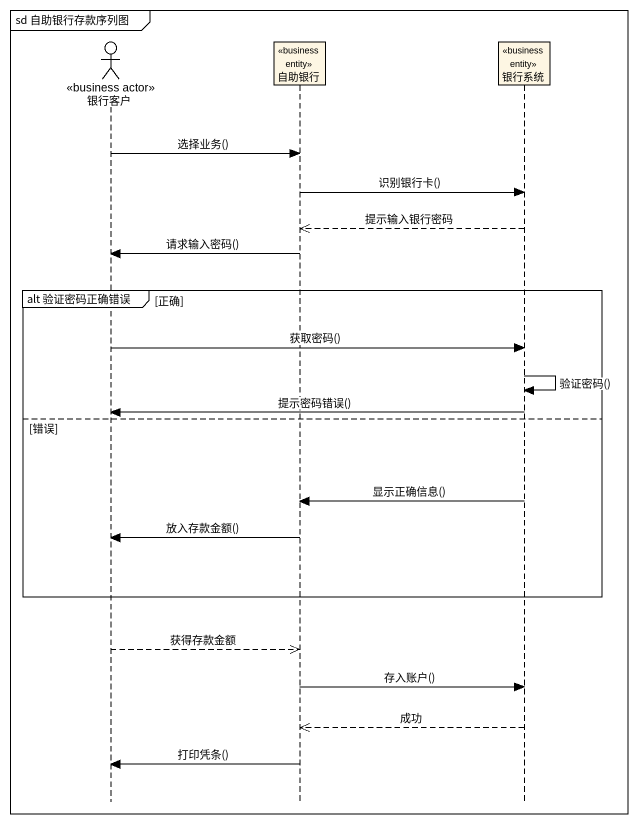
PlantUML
@startuml
mainframe sd 自助银行存款序列图
hide footbox
actor 银行客户 <<business actor>>
participant 自助银行 <<business entity>>
participant 银行系统 <<business entity>>

银行客户 -> 自助银行 : 选择业务()
自助银行 -> 银行系统 : 识别银行卡()
银行系统 -->> 自助银行 : 提示输入银行密码
自助银行 -> 银行客户 : 请求输入密码()
group alt 验证密码正确错误 [正确]
  银行客户 -> 银行系统 : 获取密码()
  银行系统 -> 银行系统 : 验证密码()
  银行系统 -> 银行客户 : 提示密码错误()
else 错误
  银行系统 -> 自助银行 : 显示正确信息()
  自助银行 -> 银行客户 : 放入存款金额()
end
银行客户 -->> 自助银行 : 获得存款金额
自助银行 -> 银行系统 : 存入账户()
银行系统 -->> 自助银行 : 成功
自助银行 -> 银行客户 : 打印凭条()
@enduml
